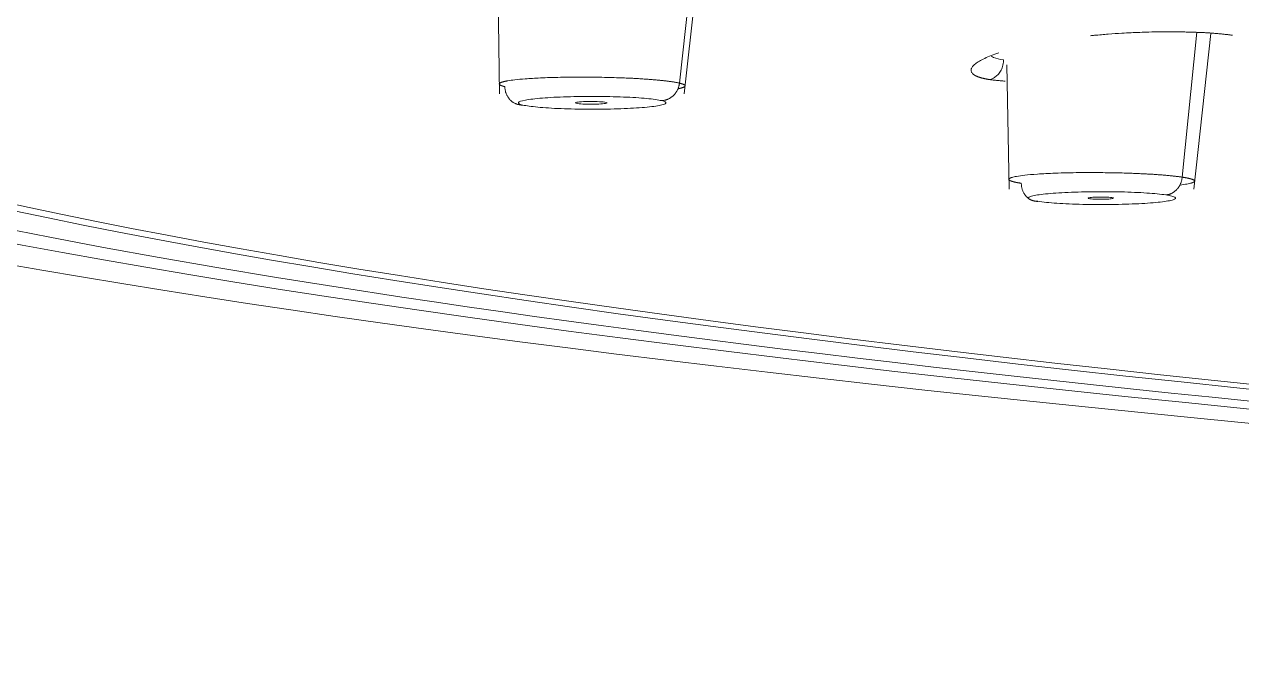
# Model space of a CAD drawing. Extents: x 19821 to 22981, y -91 to 2224.
# Drawn here: x 20579.78 to 20598.82, y 1291.2 to 1300.96 of the extents above; entities that cross this region are included whole.
import ezdxf

# ---------------------------------------------------------------- set-up
doc = ezdxf.new("R2010")
doc.units = 0
doc.header["$LTSCALE"] = 10
doc.header["$MEASUREMENT"] = 0
doc.layers.add('1', color=7, linetype='CONTINUOUS')

msp = doc.modelspace()

# ---------------------------------------------------------------- linework, layer by layer
at = {"layer": '1', "color": 7, "linetype": 'Continuous', "lineweight": 13}
for p, q in [((20590.027, 1300.046), (20590.274, 1302.308)), ((20597.891, 1298.576), (20598.118, 1300.84))]:
    msp.add_line(p, q, dxfattribs=at)
at = {"layer": '1', "color": 7, "linetype": 'Continuous', "lineweight": 18}
for p, q in [((20590.1, 1299.878), (20590.375, 1302.306)), ((20587.183, 1301.849), (20587.21, 1299.879)), ((20598.072, 1298.388), (20598.338, 1300.822)), ((20595.147, 1300.33), (20595.182, 1298.389))]:
    msp.add_line(p, q, dxfattribs=at)
for centre, major_axis, start_param, end_param in [((20690.341, 1301.967), (121.8, 0), 1.570796, 4.70718), ((20690.341, 1301.967), (-120.85, 0), 4.712389, 7.853982), ((20690.341, 1301.967), (119.464, 0), 3.216942, 4.712389), ((20690.341, 1302.016), (119.248, 0), 3.248753, 4.705425), ((20690.341, 1301.967), (-123.486, 0), 0.153054, 1.5633)]:
    msp.add_ellipse(centre, major_axis=major_axis, ratio=0.087156, start_param=start_param, end_param=end_param, dxfattribs=at)
for points, knots in [([(20596.457, 1300.787), (20596.478, 1300.789), (20596.57, 1300.798), (20596.734, 1300.812), (20596.925, 1300.825), (20597.091, 1300.834), (20597.231, 1300.84), (20597.391, 1300.845), (20597.572, 1300.848), (20597.736, 1300.848), (20597.863, 1300.847), (20597.956, 1300.845), (20598.046, 1300.843), (20598.116, 1300.84), (20598.168, 1300.838), (20598.204, 1300.837), (20598.239, 1300.835), (20598.273, 1300.833), (20598.307, 1300.831), (20598.34, 1300.829), (20598.372, 1300.826), (20598.403, 1300.824), (20598.434, 1300.821), (20598.464, 1300.819), (20598.493, 1300.816), (20598.522, 1300.813), (20598.55, 1300.81), (20598.577, 1300.807), (20598.603, 1300.804), (20598.629, 1300.801), (20598.654, 1300.797), (20598.67, 1300.795), (20598.678, 1300.794)], [0, 0, 0, 0, 0.024094, 0.106288, 0.188395, 0.242892, 0.297014, 0.351006, 0.432599, 0.515398, 0.556722, 0.597897, 0.639017, 0.680177, 0.697945, 0.715667, 0.73335, 0.751003, 0.768636, 0.786257, 0.803875, 0.821499, 0.839137, 0.8568, 0.874495, 0.892231, 0.910017, 0.927862, 0.945775, 0.963763, 0.981835, 1, 1, 1, 1]), ([(20594.882, 1300.101), (20594.878, 1300.101), (20594.87, 1300.103), (20594.858, 1300.105), (20594.846, 1300.107), (20594.835, 1300.109), (20594.824, 1300.111), (20594.813, 1300.113), (20594.802, 1300.115), (20594.792, 1300.117), (20594.782, 1300.12), (20594.772, 1300.122), (20594.763, 1300.124), (20594.754, 1300.127), (20594.745, 1300.129), (20594.736, 1300.132), (20594.727, 1300.134), (20594.719, 1300.137), (20594.711, 1300.14), (20594.703, 1300.142), (20594.696, 1300.145), (20594.688, 1300.148), (20594.681, 1300.151), (20594.675, 1300.154), (20594.668, 1300.157), (20594.662, 1300.16), (20594.656, 1300.163), (20594.65, 1300.166), (20594.645, 1300.169), (20594.639, 1300.173), (20594.634, 1300.176), (20594.63, 1300.179), (20594.625, 1300.183), (20594.621, 1300.186), (20594.617, 1300.19), (20594.613, 1300.193), (20594.606, 1300.201), (20594.597, 1300.213), (20594.589, 1300.23), (20594.587, 1300.248), (20594.591, 1300.273), (20594.609, 1300.305), (20594.652, 1300.347), (20594.715, 1300.389), (20594.799, 1300.433), (20594.901, 1300.477), (20594.982, 1300.505), (20595.025, 1300.52), (20595.025, 1300.52)], [0, 0, 0, 0, 0.009522, 0.01902, 0.028496, 0.037951, 0.047385, 0.0568, 0.066196, 0.075575, 0.084937, 0.094284, 0.103617, 0.112937, 0.122245, 0.131542, 0.140828, 0.150106, 0.159376, 0.16864, 0.177897, 0.187151, 0.1964, 0.205648, 0.214894, 0.224139, 0.233386, 0.242635, 0.251887, 0.261143, 0.270404, 0.279672, 0.288947, 0.298231, 0.307524, 0.316828, 0.326144, 0.367708, 0.409191, 0.450684, 0.492278, 0.576561, 0.660722, 0.745294, 0.830253, 0.915465, 0.999962, 1, 1, 1, 1]), ([(20595.096, 1300.409), (20595.033, 1300.418), (20594.982, 1300.431), (20594.927, 1300.452), (20594.914, 1300.458), (20594.903, 1300.465)], [0, 0, 0, 0, 0.730726, 0.730726, 1, 1, 1, 1]), ([(20587.296, 1299.99), (20587.293, 1299.991), (20587.289, 1299.992), (20587.283, 1299.993), (20587.277, 1299.995), (20587.272, 1299.996), (20587.266, 1299.998), (20587.261, 1299.999), (20587.256, 1300.001), (20587.252, 1300.003), (20587.247, 1300.004), (20587.243, 1300.006), (20587.239, 1300.007), (20587.235, 1300.009), (20587.231, 1300.011), (20587.228, 1300.012), (20587.225, 1300.014), (20587.222, 1300.015), (20587.22, 1300.017), (20587.217, 1300.019), (20587.215, 1300.02), (20587.214, 1300.022), (20587.212, 1300.024), (20587.211, 1300.025), (20587.21, 1300.027), (20587.209, 1300.028), (20587.208, 1300.03), (20587.208, 1300.032), (20587.208, 1300.033), (20587.208, 1300.035), (20587.209, 1300.037), (20587.21, 1300.038), (20587.211, 1300.04), (20587.212, 1300.041), (20587.214, 1300.043), (20587.215, 1300.045), (20587.218, 1300.046), (20587.22, 1300.048), (20587.223, 1300.05), (20587.226, 1300.051), (20587.229, 1300.053), (20587.233, 1300.054), (20587.236, 1300.056), (20587.24, 1300.058), (20587.245, 1300.059), (20587.249, 1300.061), (20587.254, 1300.062), (20587.26, 1300.064), (20587.265, 1300.066), (20587.271, 1300.067), (20587.277, 1300.069), (20587.283, 1300.07), (20587.29, 1300.072), (20587.297, 1300.073), (20587.304, 1300.075), (20587.311, 1300.076), (20587.319, 1300.078), (20587.327, 1300.079), (20587.336, 1300.081), (20587.341, 1300.082), (20587.344, 1300.082), (20587.344, 1300.082)], [0, 0, 0, 0, 0.016355, 0.032742, 0.049159, 0.065607, 0.082085, 0.098595, 0.115136, 0.131707, 0.148309, 0.164943, 0.181607, 0.198302, 0.215028, 0.231785, 0.248573, 0.265392, 0.282242, 0.299122, 0.316034, 0.332978, 0.349952, 0.366957, 0.383993, 0.40106, 0.418159, 0.435288, 0.452449, 0.469641, 0.486864, 0.504118, 0.521403, 0.53872, 0.556068, 0.573446, 0.590857, 0.608298, 0.625771, 0.643275, 0.66081, 0.678377, 0.695975, 0.713604, 0.731264, 0.748956, 0.76668, 0.784434, 0.80222, 0.820038, 0.837887, 0.855767, 0.873679, 0.891622, 0.909597, 0.927603, 0.945641, 0.96371, 0.981811, 0.999944, 1, 1, 1, 1]), ([(20590.114, 1300.002), (20590.114, 1300.002), (20590.114, 1300.001), (20590.114, 1299.999), (20590.113, 1299.998), (20590.112, 1299.996), (20590.111, 1299.994), (20590.109, 1299.993), (20590.107, 1299.991), (20590.105, 1299.99), (20590.103, 1299.988), (20590.1, 1299.986), (20590.097, 1299.985), (20590.094, 1299.983), (20590.09, 1299.981), (20590.087, 1299.98), (20590.083, 1299.978), (20590.078, 1299.977), (20590.074, 1299.975), (20590.069, 1299.973), (20590.063, 1299.972), (20590.058, 1299.97), (20590.052, 1299.969), (20590.046, 1299.967), (20590.04, 1299.966), (20590.033, 1299.964), (20590.026, 1299.962), (20590.019, 1299.961), (20590.013, 1299.96), (20590.009, 1299.959), (20590.008, 1299.959)], [0, 0, 0, 0, 0.022435, 0.058432, 0.094503, 0.130648, 0.166867, 0.20316, 0.239526, 0.275966, 0.31248, 0.349068, 0.38573, 0.422465, 0.459274, 0.496157, 0.533113, 0.570143, 0.607247, 0.644425, 0.681676, 0.719001, 0.7564, 0.793872, 0.831418, 0.869037, 0.90673, 0.944497, 0.982337, 1, 1, 1, 1]), ([(20595.374, 1298.48), (20595.371, 1298.481), (20595.365, 1298.482), (20595.356, 1298.483), (20595.347, 1298.485), (20595.338, 1298.486), (20595.33, 1298.487), (20595.321, 1298.489), (20595.313, 1298.49), (20595.306, 1298.492), (20595.298, 1298.493), (20595.291, 1298.495), (20595.283, 1298.496), (20595.276, 1298.498), (20595.27, 1298.499), (20595.263, 1298.501), (20595.257, 1298.502), (20595.251, 1298.504), (20595.245, 1298.506), (20595.239, 1298.507), (20595.234, 1298.509), (20595.229, 1298.51), (20595.224, 1298.512), (20595.219, 1298.513), (20595.215, 1298.515), (20595.211, 1298.517), (20595.207, 1298.518), (20595.203, 1298.52), (20595.2, 1298.521), (20595.197, 1298.523), (20595.194, 1298.525), (20595.191, 1298.526), (20595.189, 1298.528), (20595.187, 1298.53), (20595.185, 1298.531), (20595.183, 1298.533), (20595.182, 1298.534), (20595.181, 1298.536), (20595.18, 1298.538), (20595.18, 1298.539), (20595.179, 1298.541), (20595.179, 1298.543), (20595.18, 1298.544), (20595.18, 1298.546), (20595.181, 1298.547), (20595.182, 1298.549), (20595.184, 1298.551), (20595.186, 1298.552), (20595.188, 1298.554), (20595.19, 1298.556), (20595.192, 1298.557), (20595.195, 1298.559), (20595.199, 1298.56), (20595.202, 1298.562), (20595.206, 1298.564), (20595.21, 1298.565), (20595.214, 1298.567), (20595.219, 1298.569), (20595.224, 1298.57), (20595.227, 1298.571), (20595.229, 1298.572), (20595.229, 1298.572)], [0, 0, 0, 0, 0.016355, 0.032742, 0.049159, 0.065607, 0.082085, 0.098595, 0.115136, 0.131707, 0.148309, 0.164943, 0.181607, 0.198302, 0.215028, 0.231785, 0.248573, 0.265392, 0.282242, 0.299122, 0.316034, 0.332978, 0.349952, 0.366957, 0.383993, 0.40106, 0.418159, 0.435288, 0.452449, 0.469641, 0.486864, 0.504118, 0.521403, 0.53872, 0.556068, 0.573447, 0.590857, 0.608298, 0.625771, 0.643275, 0.66081, 0.678377, 0.695975, 0.713604, 0.731265, 0.748956, 0.76668, 0.784434, 0.802221, 0.820038, 0.837887, 0.855767, 0.873679, 0.891622, 0.909597, 0.927603, 0.945641, 0.96371, 0.981811, 0.999944, 1, 1, 1, 1]), ([(20598.086, 1298.513), (20598.085, 1298.513), (20598.085, 1298.512), (20598.085, 1298.51), (20598.084, 1298.509), (20598.083, 1298.507), (20598.081, 1298.505), (20598.08, 1298.504), (20598.077, 1298.502), (20598.075, 1298.5), (20598.073, 1298.499), (20598.07, 1298.497), (20598.067, 1298.496), (20598.063, 1298.494), (20598.059, 1298.492), (20598.055, 1298.491), (20598.051, 1298.489), (20598.046, 1298.487), (20598.041, 1298.486), (20598.02, 1298.479), (20597.968, 1298.467), (20597.897, 1298.457), (20597.855, 1298.452)], [0, 0, 0, 0, 0.023068, 0.047777, 0.072536, 0.097344, 0.122202, 0.147108, 0.172064, 0.197069, 0.222124, 0.247227, 0.27238, 0.297582, 0.322833, 0.348134, 0.373483, 0.398882, 0.42433, 0.449827, 0.71475, 1, 1, 1, 1])]:
    msp.add_open_spline(points, degree=3, knots=knots, dxfattribs=at)
at = {"layer": '1', "color": 7, "linetype": 'Continuous', "lineweight": 13}
for points, knots in [([(20594.882, 1300.101), (20594.883, 1300.101), (20594.909, 1300.108), (20594.944, 1300.124), (20594.982, 1300.152), (20595.006, 1300.175), (20595.028, 1300.2), (20595.056, 1300.241), (20595.085, 1300.304), (20595.096, 1300.37), (20595.096, 1300.405), (20595.096, 1300.409)], [0, 0, 0, 0, 0.007606, 0.201379, 0.298266, 0.395153, 0.49204, 0.588926, 0.7827, 0.976473, 1, 1, 1, 1]), ([(20587.344, 1300.082), (20587.375, 1300.087), (20587.454, 1300.099), (20587.619, 1300.114), (20587.856, 1300.128), (20588.117, 1300.137), (20588.359, 1300.14), (20588.55, 1300.14), (20588.728, 1300.138), (20588.891, 1300.135), (20589.036, 1300.131), (20589.163, 1300.127), (20589.254, 1300.123), (20589.314, 1300.12), (20589.351, 1300.118), (20589.387, 1300.116), (20589.422, 1300.114), (20589.456, 1300.111), (20589.49, 1300.109), (20589.523, 1300.107), (20589.555, 1300.104), (20589.587, 1300.102), (20589.617, 1300.1), (20589.647, 1300.097), (20589.676, 1300.094), (20589.704, 1300.092), (20589.731, 1300.089), (20589.757, 1300.086), (20589.783, 1300.084), (20589.807, 1300.081), (20589.831, 1300.078), (20589.853, 1300.075), (20589.875, 1300.072), (20589.896, 1300.069), (20589.915, 1300.067), (20589.934, 1300.064), (20589.952, 1300.061), (20589.969, 1300.058), (20589.985, 1300.055), (20590, 1300.052), (20590.014, 1300.049), (20590.023, 1300.047), (20590.027, 1300.046)], [0, 0, 0, 0, 0.063596, 0.140358, 0.230269, 0.333332, 0.393938, 0.450232, 0.502207, 0.549858, 0.59318, 0.632168, 0.666818, 0.678943, 0.691023, 0.703058, 0.715047, 0.726991, 0.73889, 0.750743, 0.762551, 0.774313, 0.78603, 0.797701, 0.809327, 0.820908, 0.832443, 0.843932, 0.855376, 0.866774, 0.878127, 0.889435, 0.900696, 0.911912, 0.923083, 0.934208, 0.945287, 0.956321, 0.967309, 0.978252, 0.989149, 1, 1, 1, 1]), ([(20590.027, 1300.046), (20590.029, 1300.045), (20590.033, 1300.044), (20590.039, 1300.043), (20590.045, 1300.041), (20590.051, 1300.04), (20590.056, 1300.038), (20590.061, 1300.036), (20590.066, 1300.035), (20590.071, 1300.033), (20590.075, 1300.032), (20590.08, 1300.03), (20590.084, 1300.029), (20590.087, 1300.027), (20590.091, 1300.025), (20590.094, 1300.024), (20590.097, 1300.022), (20590.1, 1300.02), (20590.103, 1300.019), (20590.105, 1300.017), (20590.107, 1300.016), (20590.109, 1300.014), (20590.11, 1300.012), (20590.112, 1300.011), (20590.113, 1300.009), (20590.114, 1300.007), (20590.114, 1300.006), (20590.115, 1300.004), (20590.115, 1300.003), (20590.114, 1300.002), (20590.114, 1300.002)], [0, 0, 0, 0, 0.035508, 0.071094, 0.106757, 0.142497, 0.178315, 0.214211, 0.250184, 0.286234, 0.322362, 0.358568, 0.39485, 0.431211, 0.467648, 0.504164, 0.540756, 0.577426, 0.614173, 0.650998, 0.6879, 0.72488, 0.761937, 0.799071, 0.836282, 0.873571, 0.910938, 0.948381, 0.985902, 1, 1, 1, 1]), ([(20595.121, 1300.078), (20595.114, 1300.078), (20595.096, 1300.079), (20595.07, 1300.081), (20595.041, 1300.083), (20595.012, 1300.086), (20594.985, 1300.088), (20594.958, 1300.091), (20594.932, 1300.094), (20594.906, 1300.097), (20594.89, 1300.1), (20594.882, 1300.101)], [0, 0, 0, 0, 0.080731, 0.194205, 0.30799, 0.422137, 0.536695, 0.651712, 0.767237, 0.883318, 1, 1, 1, 1]), ([(20595.229, 1298.572), (20595.248, 1298.577), (20595.301, 1298.589), (20595.428, 1298.607), (20595.627, 1298.625), (20595.861, 1298.637), (20596.087, 1298.644), (20596.271, 1298.647), (20596.446, 1298.648), (20596.609, 1298.647), (20596.757, 1298.645), (20596.89, 1298.643), (20596.985, 1298.64), (20597.05, 1298.638), (20597.089, 1298.637), (20597.128, 1298.635), (20597.166, 1298.634), (20597.204, 1298.632), (20597.242, 1298.63), (20597.278, 1298.628), (20597.314, 1298.627), (20597.349, 1298.625), (20597.384, 1298.623), (20597.418, 1298.621), (20597.451, 1298.619), (20597.483, 1298.616), (20597.515, 1298.614), (20597.546, 1298.612), (20597.576, 1298.61), (20597.606, 1298.607), (20597.634, 1298.605), (20597.662, 1298.602), (20597.689, 1298.6), (20597.715, 1298.597), (20597.74, 1298.595), (20597.764, 1298.592), (20597.787, 1298.589), (20597.81, 1298.587), (20597.832, 1298.584), (20597.852, 1298.581), (20597.872, 1298.579), (20597.885, 1298.577), (20597.891, 1298.576)], [0, 0, 0, 0, 0.063597, 0.140359, 0.23027, 0.333333, 0.393939, 0.450233, 0.502209, 0.54986, 0.593181, 0.632169, 0.666819, 0.678944, 0.691024, 0.703059, 0.715048, 0.726992, 0.738891, 0.750744, 0.762552, 0.774314, 0.786031, 0.797702, 0.809328, 0.820909, 0.832444, 0.843933, 0.855377, 0.866775, 0.878128, 0.889435, 0.900697, 0.911913, 0.923084, 0.934209, 0.945288, 0.956322, 0.96731, 0.978252, 0.989149, 1, 1, 1, 1]), ([(20597.891, 1298.576), (20597.894, 1298.575), (20597.9, 1298.574), (20597.909, 1298.573), (20597.918, 1298.572), (20597.927, 1298.57), (20597.935, 1298.569), (20597.943, 1298.567), (20597.951, 1298.566), (20597.959, 1298.564), (20597.967, 1298.563), (20597.974, 1298.561), (20597.981, 1298.56), (20597.988, 1298.558), (20597.995, 1298.557), (20598.001, 1298.555), (20598.008, 1298.554), (20598.014, 1298.552), (20598.02, 1298.551), (20598.025, 1298.549), (20598.03, 1298.547), (20598.036, 1298.546), (20598.041, 1298.544), (20598.045, 1298.543), (20598.05, 1298.541), (20598.054, 1298.54), (20598.058, 1298.538), (20598.061, 1298.536), (20598.065, 1298.535), (20598.068, 1298.533), (20598.071, 1298.531), (20598.074, 1298.53), (20598.076, 1298.528), (20598.078, 1298.527), (20598.08, 1298.525), (20598.082, 1298.523), (20598.083, 1298.522), (20598.084, 1298.52), (20598.085, 1298.518), (20598.085, 1298.517), (20598.086, 1298.515), (20598.086, 1298.514), (20598.086, 1298.513), (20598.086, 1298.513)], [0, 0, 0, 0, 0.02394, 0.047933, 0.071978, 0.096075, 0.120225, 0.144426, 0.16868, 0.192986, 0.217345, 0.241755, 0.266218, 0.290733, 0.3153, 0.33992, 0.364591, 0.389315, 0.414091, 0.438919, 0.463799, 0.488732, 0.513717, 0.538753, 0.563842, 0.588983, 0.614177, 0.639422, 0.66472, 0.690069, 0.715471, 0.740925, 0.766431, 0.791989, 0.817599, 0.843261, 0.868976, 0.894742, 0.92056, 0.946431, 0.972353, 0.998328, 1, 1, 1, 1])]:
    msp.add_open_spline(points, degree=3, knots=knots, dxfattribs=at)
for points, weights in [([(20587.296, 1299.99), (20587.297, 1299.817), (20587.414, 1299.698), (20587.577, 1299.703)], [1.16896872405, 0.943680333014, 0.94367709203, 1.1689590011]), ([(20590.027, 1300.046), (20590.01, 1299.885), (20589.896, 1299.777), (20589.747, 1299.772)], [1.12329265577, 0.944876547971, 0.960099148759, 1.16896045814]), ([(20595.374, 1298.48), (20595.375, 1298.307), (20595.483, 1298.19), (20595.634, 1298.198)], [1.16896871693, 0.943680330317, 0.943677094403, 1.16895900919]), ([(20597.891, 1298.576), (20597.875, 1298.415), (20597.771, 1298.305), (20597.633, 1298.298)], [1.12329265278, 0.944876547206, 0.960099150087, 1.16896046142])]:
    msp.add_rational_spline(points, weights, degree=3, dxfattribs=at)
at = {"layer": '1', "color": 7, "linetype": 'Continuous', "lineweight": 18}
for points in [[(20589.747, 1299.772), (20589.693, 1299.785), (20589.536, 1299.807), (20589.162, 1299.831), (20588.714, 1299.841), (20588.257, 1299.835), (20587.863, 1299.814), (20587.589, 1299.782), (20587.481, 1299.742), (20587.523, 1299.716), (20587.577, 1299.703)], [(20587.577, 1299.703), (20587.632, 1299.691), (20587.788, 1299.669), (20588.162, 1299.644), (20588.61, 1299.635), (20589.067, 1299.641), (20589.462, 1299.662), (20589.735, 1299.694), (20589.844, 1299.734), (20589.801, 1299.759), (20589.747, 1299.772)], [(20588.882, 1299.745), (20588.853, 1299.75), (20588.785, 1299.757), (20588.627, 1299.76), (20588.486, 1299.756), (20588.389, 1299.745), (20588.393, 1299.735), (20588.409, 1299.73)], [(20588.409, 1299.73), (20588.437, 1299.725), (20588.505, 1299.717), (20588.663, 1299.714), (20588.804, 1299.719), (20588.901, 1299.73), (20588.897, 1299.739), (20588.882, 1299.745)], [(20597.633, 1298.298), (20597.554, 1298.31), (20597.356, 1298.33), (20596.939, 1298.348), (20596.479, 1298.35), (20596.042, 1298.337), (20595.695, 1298.311), (20595.49, 1298.275), (20595.462, 1298.234), (20595.554, 1298.21), (20595.634, 1298.198)], [(20595.634, 1298.198), (20595.713, 1298.186), (20595.911, 1298.166), (20596.327, 1298.148), (20596.788, 1298.146), (20597.225, 1298.159), (20597.572, 1298.185), (20597.777, 1298.221), (20597.805, 1298.262), (20597.712, 1298.286), (20597.633, 1298.298)], [(20596.79, 1298.256), (20596.76, 1298.26), (20596.695, 1298.265), (20596.567, 1298.265), (20596.464, 1298.26), (20596.406, 1298.25), (20596.424, 1298.243), (20596.445, 1298.239)], [(20596.445, 1298.239), (20596.475, 1298.235), (20596.54, 1298.23), (20596.668, 1298.229), (20596.77, 1298.235), (20596.828, 1298.245), (20596.811, 1298.252), (20596.79, 1298.256)]]:
    msp.add_open_spline(points, degree=3, dxfattribs=at)

doc.saveas('drawing.dxf')
